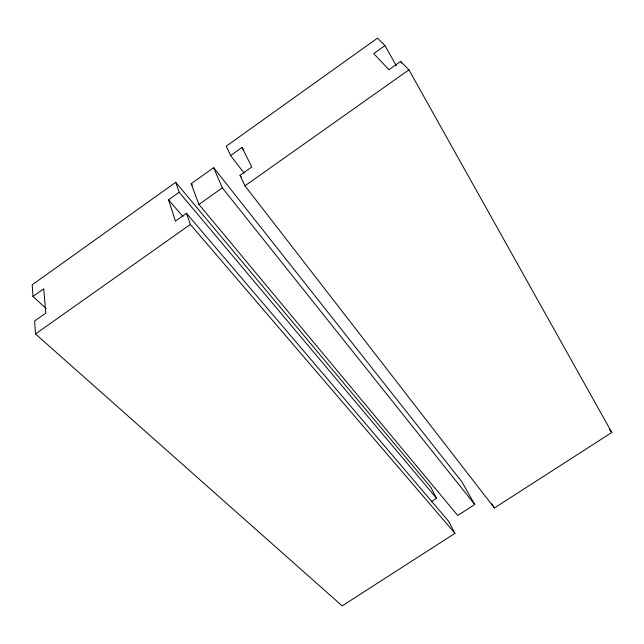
<?xml version="1.0" encoding="UTF-8"?>
<svg xmlns="http://www.w3.org/2000/svg" width="644" height="644" viewBox="0 0 644 644"><rect width="100%" height="100%" fill="white"/><g stroke="black" fill="none" stroke-linecap="round" stroke-linejoin="round"><path stroke-width="0.97" d="M431.078 501.789L436.543 498.239L430.723 487.146L175.707 182.3L32.2 284.825L32.981 296.441L46.271 308.685M32.981 296.441L43.744 288.77L45.805 313.065L34.631 320.994L35.509 333.97L342.165 605.883L454.962 533.345L448.659 521.326L186.486 213.301L175.442 221.125L168.551 199.817L179.169 192.25L175.707 182.3M191.147 183.717L213.655 167.673L461.877 481.793L474.725 504.51L457.723 515.482L198.94 204.462L191.147 183.717L192.427 185.263M244.076 173.107L230.633 155.566L241.991 147.476L243.802 149.891M396.366 65.72L384.935 45.595L373.721 53.589L388.928 69.721L400.608 61.438L408.924 69.834L611.8 432.486L494.407 507.979L244.962 185.818L240.003 175.345L251.812 166.965L241.991 147.476M198.94 204.462L222.341 187.871L213.655 167.673M35.509 333.97L190.358 224.442L186.486 213.301M244.962 185.818L408.924 69.834M384.935 45.595L377.537 38.117L226.213 146.228L230.633 155.566M168.551 199.817L182.928 216.593M190.358 224.442L454.962 533.345M179.169 192.25L436.543 498.239M222.341 187.871L474.725 504.51M609.345 429.379L611.8 432.486M240.003 175.345L241.226 176.939M491.952 503.785L494.407 507.979M400.608 61.438L401.598 63.193"/></g></svg>
